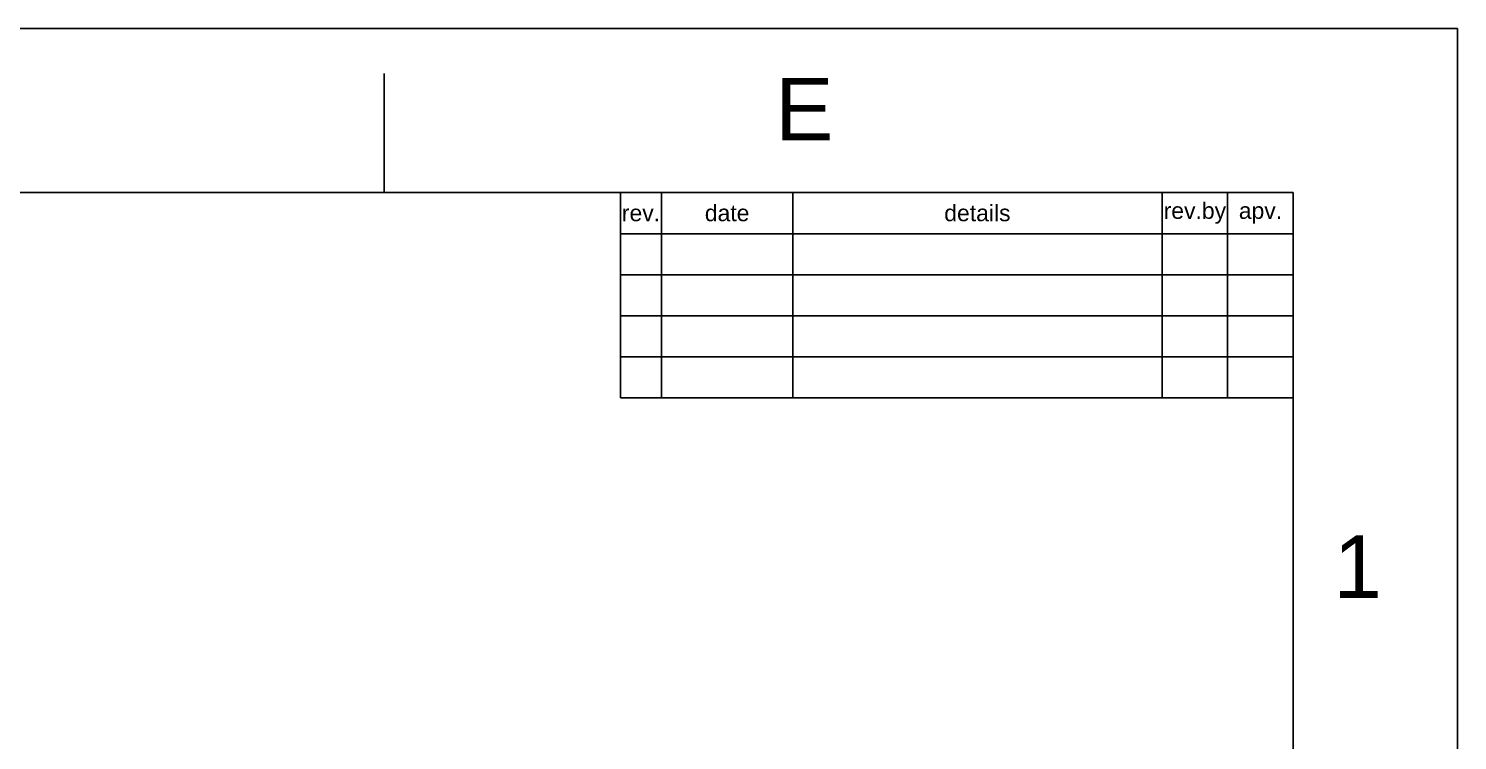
# Model space of a CAD drawing. Header units: millimetres. Extents: x 7392 to 8221, y 1108 to 2280.
# Drawn here: x 7977.8 to 8220.6, y 2158.5 to 2279.5 of the extents above; entities that cross this region are included whole.
import ezdxf

# ---------------------------------------------------------------- set-up
doc = ezdxf.new("R2010")
doc.units = ezdxf.units.MM
doc.layers.add('TEXT', color=2, linetype='Continuous')
doc.styles.get("Standard").update_dxf_attribs({"font": 'arial.ttf'})

msp = doc.modelspace()

# ---------------------------------------------------------------- linework, layer by layer
at = {"color": 7, "linetype": 'Continuous'}
for p, q in [((7392.3, 2279.55), (8220.61, 2279.55)), ((8220.61, 2279.55), (8220.61, 1108.21)), ((8038.21, 2251.66), (8038.21, 2271.93)), ((8192.72, 2251.66), (7420.19, 2251.66)), ((8192.72, 1136.1), (8192.72, 2251.66))]:
    msp.add_line(p, q, dxfattribs=at)
for p, q in [((8078.37, 2251.66), (8078.37, 2216.8)), ((8085.35, 2251.66), (8085.35, 2216.8)), ((8107.66, 2251.66), (8107.66, 2216.8)), ((8170.41, 2251.66), (8170.41, 2216.8)), ((8181.56, 2251.66), (8181.56, 2216.8)), ((8192.72, 2244.68), (8078.37, 2244.68)), ((8192.72, 2237.71), (8078.37, 2237.71)), ((8192.72, 2230.74), (8078.37, 2230.74)), ((8192.72, 2223.77), (8078.37, 2223.77)), ((8192.72, 2216.8), (8078.37, 2216.8))]:
    msp.add_line(p, q)

# ---------------------------------------------------------------- texts
at = {"char_height": 10.63, "attachment_point": 5}
for s, width, insert in [('E', 13.9445, (8109.61, 2265.85)), ('1', 69.7226, (8203.67, 2188.08))]:
    msp.add_mtext_dynamic_manual_height_columns(s, width=width, gutter_width=17.43, heights=[0], dxfattribs=dict(at, insert=insert))
at = {"layer": 'TEXT', "char_height": 2.789, "attachment_point": 5}
for s, width, insert in [('rev.', 6.9723, (8081.86, 2248.17)), ('date', 22.3112, (8096.5, 2248.17)), ('details', 62.7504, (8139.03, 2248.17)), ('rev.by', 11.1556, (8175.99, 2248.17)), ('apv.', 11.1556, (8187.14, 2248.17))]:
    msp.add_mtext_dynamic_manual_height_columns(s, width=width, gutter_width=17.43, heights=[0], dxfattribs=dict(at, insert=insert))

doc.saveas('drawing.dxf')
